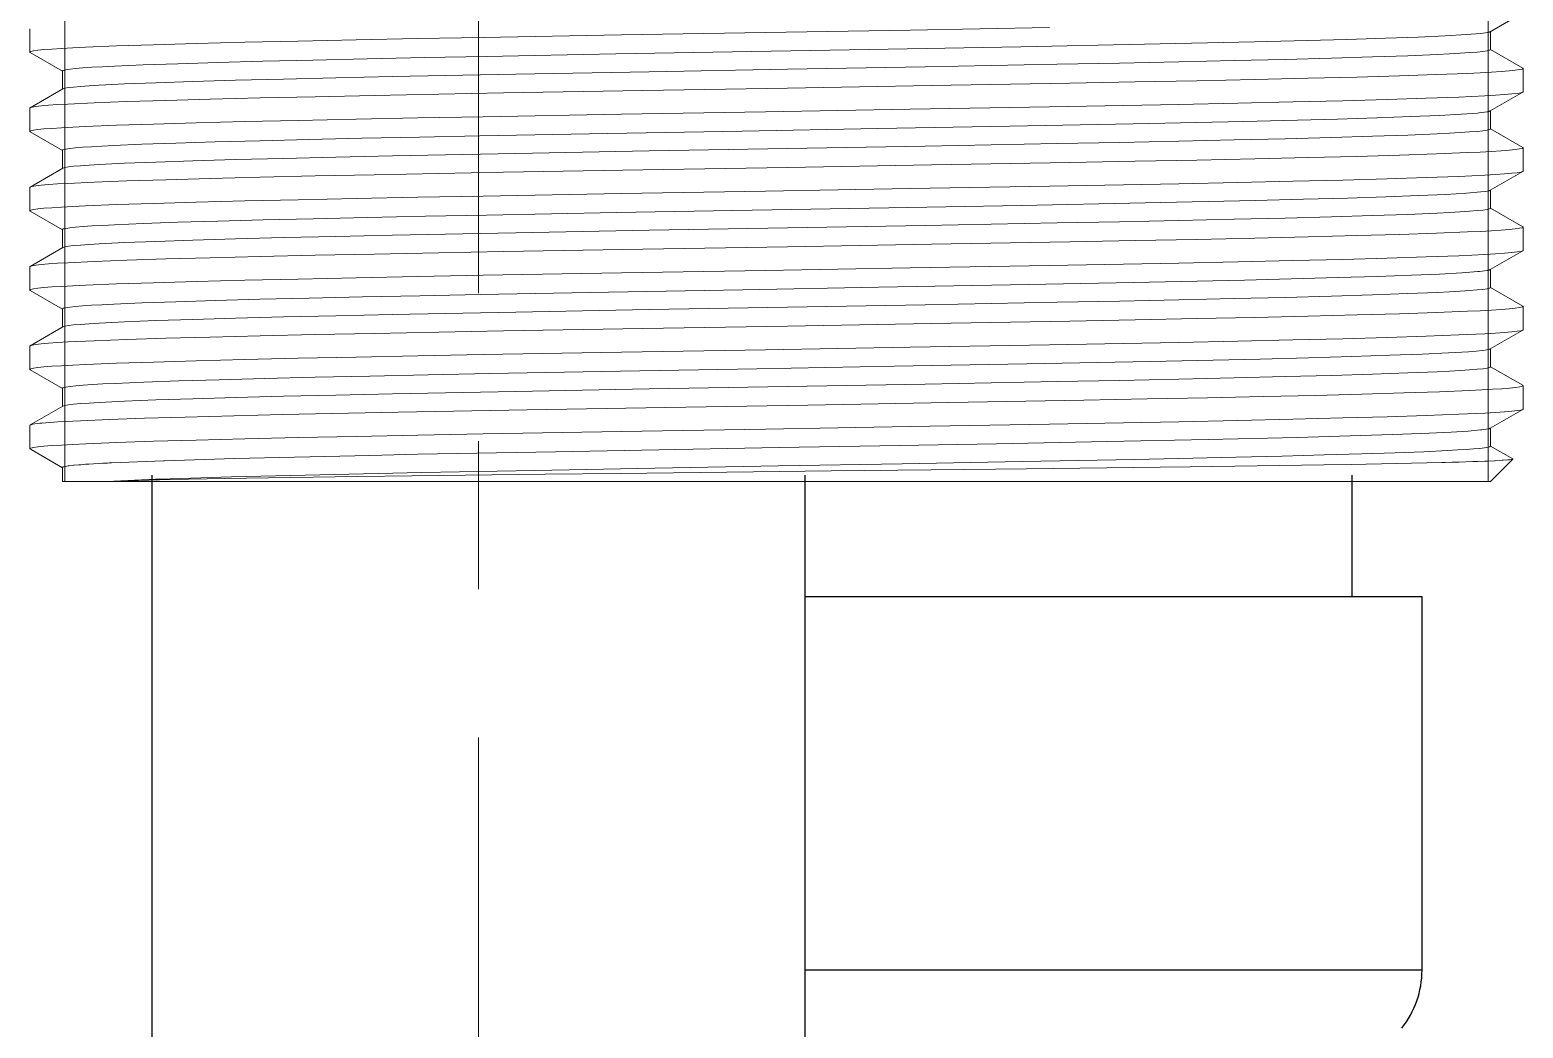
# Model space of a CAD drawing. Extents: x 0 to 1128, y 0 to 827.
# Drawn here: x 264.05 to 296.05, y 145.27 to 166.66 of the extents above; entities that cross this region are included whole.
import ezdxf

# ---------------------------------------------------------------- set-up
doc = ezdxf.new("R2010")
doc.units = 0
doc.header["$LTSCALE"] = 10
doc.header["$MEASUREMENT"] = 0
doc.linetypes.add('CENTER2', pattern=[28.575, 19.05, -3.175, 3.175, -3.175])
for name, color, linetype in [('1', 7, 'CONTINUOUS'), ('PDF_02___PRT_ALL_AXES', 7, 'CONTINUOUS'), ('PDF_형상', 7, 'CONTINUOUS')]:
    doc.layers.add(name, color=color, linetype=linetype)
doc.layers.add('Cneter', color=1, linetype='CENTER2', lineweight=13)

msp = doc.modelspace()

# ---------------------------------------------------------------- linework, layer by layer
at = {"layer": '1', "color": 7, "linetype": 'Continuous'}
for p, q in [((266.661, 157.12), (266.661, 141.764)), ((280.661, 141.764), (280.661, 157.12)), ((292.382, 154.508), (292.382, 157.12)), ((293.882, 154.508), (280.661, 154.508)), ((293.882, 146.508), (293.882, 154.508)), ((293.882, 146.508), (280.661, 146.508))]:
    msp.add_line(p, q, dxfattribs=at)
msp.add_arc((291.883, 146.508), 1.998, 321.5492, 0, dxfattribs=at)
at = {"layer": 'Cneter', "color": 1, "lineweight": 5, "ltscale": 0.1}
msp.add_open_spline([(273.661, 103.871), (273.661, 222.477), (273.661, 227.477)], degree=1, knots=[0, 0, 0.903337, 1, 1], dxfattribs=at)
at = {"layer": 'PDF_02___PRT_ALL_AXES', "lineweight": 5}
msp.add_lwpolyline([(264.047, 157.685), (264.047, 158.185)], dxfattribs=at)
at = {"layer": 'PDF_형상', "lineweight": 5}
for points in [[(264.797, 219.986), (264.797, 156.985)], [(295.297, 219.986), (295.297, 156.985)], [(264.747, 165.389), (264.747, 165.781), (264.756, 165.791), (264.764, 165.794), (264.817, 165.807), (264.905, 165.82), (265.028, 165.833), (265.185, 165.846), (265.377, 165.859), (265.602, 165.872), (265.861, 165.885), (266.476, 165.911), (267.216, 165.937), (268.074, 165.963), (269.042, 165.989), (270.111, 166.015), (271.273, 166.041), (272.514, 166.067), (273.826, 166.093), (276.607, 166.145), (279.516, 166.197), (282.443, 166.249), (285.283, 166.301), (287.93, 166.353), (290.288, 166.404), (292.269, 166.456), (293.095, 166.482), (293.801, 166.508), (294.38, 166.534), (294.827, 166.56), (295.138, 166.586), (295.242, 166.599), (295.31, 166.612), (295.313, 166.613), (295.317, 166.614), (295.32, 166.615), (295.323, 166.616), (295.326, 166.617), (295.329, 166.618), (295.332, 166.619), (295.334, 166.62), (295.335, 166.62), (295.338, 166.622), (295.34, 166.623), (296.04, 167.027)], [(264.047, 166.185), (264.052, 166.192), (264.066, 166.198), (264.122, 166.212), (264.217, 166.225), (264.349, 166.238), (264.517, 166.251), (264.723, 166.264), (264.965, 166.277), (265.242, 166.29), (265.902, 166.317), (266.695, 166.343), (267.614, 166.369), (268.651, 166.396), (269.795, 166.422), (271.036, 166.448), (272.363, 166.475), (273.762, 166.501), (276.725, 166.554), (279.813, 166.606), (282.909, 166.659), (285.898, 166.712)], [(264.047, 166.685), (264.047, 166.185), (264.054, 166.177), (264.745, 165.778)], [(295.347, 166.631), (295.347, 166.239), (295.343, 166.233), (295.329, 166.226), (295.275, 166.213), (295.185, 166.2), (295.059, 166.187), (294.898, 166.174), (294.701, 166.16), (294.47, 166.147), (294.205, 166.134), (293.575, 166.108), (292.817, 166.082), (291.939, 166.055), (290.948, 166.029), (289.855, 166.003), (288.669, 165.976), (287.401, 165.95), (286.064, 165.924), (283.233, 165.871), (280.281, 165.818), (277.321, 165.766), (274.464, 165.713), (271.816, 165.661), (270.603, 165.634), (269.479, 165.608), (268.455, 165.582), (267.541, 165.555), (266.744, 165.529), (266.073, 165.503), (265.535, 165.477), (265.316, 165.463), (265.133, 165.45), (264.984, 165.437), (264.872, 165.424), (264.795, 165.411), (264.793, 165.41), (264.754, 165.398), (264.054, 164.993), (264.047, 164.985), (264.047, 164.485), (264.054, 164.477), (264.745, 164.078)], [(295.34, 164.923), (296.04, 165.327), (296.047, 165.335), (296.047, 165.835), (296.04, 165.843), (295.349, 166.242)], [(296.047, 165.835), (296.043, 165.829), (296.028, 165.822), (295.972, 165.809), (295.877, 165.796), (295.746, 165.783), (295.577, 165.769), (295.371, 165.756), (295.129, 165.743), (294.852, 165.73), (294.192, 165.704), (293.399, 165.677), (292.48, 165.651), (291.444, 165.625), (290.299, 165.598), (289.058, 165.572), (287.731, 165.546), (286.332, 165.519), (283.369, 165.467), (280.282, 165.414), (277.185, 165.362), (274.196, 165.309), (271.428, 165.256), (270.159, 165.23), (268.985, 165.204), (267.914, 165.177), (266.959, 165.151), (266.127, 165.125), (265.427, 165.098), (264.864, 165.072), (264.637, 165.059), (264.446, 165.046), (264.292, 165.033), (264.175, 165.019), (264.095, 165.006), (264.094, 165.006), (264.054, 164.993)], [(264.047, 164.485), (264.052, 164.492), (264.066, 164.498), (264.122, 164.511), (264.217, 164.525), (264.349, 164.538), (264.517, 164.551), (264.723, 164.564), (264.965, 164.577), (265.242, 164.59), (265.902, 164.617), (266.695, 164.643), (267.614, 164.669), (268.651, 164.696), (269.795, 164.722), (271.036, 164.748), (272.363, 164.775), (273.762, 164.801), (276.724, 164.854), (279.812, 164.906), (282.909, 164.959), (285.898, 165.011), (288.666, 165.064), (289.935, 165.09), (291.11, 165.117), (292.18, 165.143), (293.135, 165.169), (293.967, 165.196), (294.668, 165.222), (295.23, 165.248), (295.457, 165.261), (295.648, 165.275), (295.802, 165.288), (295.919, 165.301), (295.999, 165.314), (296.001, 165.314), (296.04, 165.327)], [(295.347, 164.931), (295.347, 164.539), (295.343, 164.533), (295.329, 164.526), (295.275, 164.513), (295.185, 164.5), (295.059, 164.487), (294.898, 164.474), (294.701, 164.46), (294.47, 164.447), (294.205, 164.434), (293.575, 164.408), (292.817, 164.382), (291.939, 164.355), (290.949, 164.329), (289.855, 164.303), (288.669, 164.276), (287.401, 164.25), (286.064, 164.224), (283.233, 164.171), (280.281, 164.118), (277.321, 164.066), (274.464, 164.013), (271.816, 163.961), (270.603, 163.934), (269.479, 163.908), (268.455, 163.882), (267.541, 163.855), (266.744, 163.829), (266.073, 163.803), (265.535, 163.776), (265.316, 163.763), (265.133, 163.75), (264.984, 163.737), (264.872, 163.724), (264.795, 163.711), (264.793, 163.71), (264.754, 163.698), (264.054, 163.293), (264.047, 163.285), (264.047, 162.785), (264.054, 162.777), (264.745, 162.378)], [(295.34, 164.923), (295.337, 164.921), (295.33, 164.918), (295.328, 164.917), (295.322, 164.915), (295.316, 164.913), (295.309, 164.912), (295.303, 164.91), (295.296, 164.909), (295.29, 164.908), (295.284, 164.906), (295.277, 164.905), (295.104, 164.883), (295.069, 164.879), (294.725, 164.854), (294.248, 164.828), (293.642, 164.802), (292.914, 164.776), (292.069, 164.751), (290.061, 164.699), (287.691, 164.648), (285.045, 164.596), (282.219, 164.545), (279.314, 164.493), (276.436, 164.442), (273.688, 164.39), (272.394, 164.364), (271.169, 164.339), (270.025, 164.313), (268.972, 164.287), (268.019, 164.261), (267.175, 164.236), (266.447, 164.21), (265.842, 164.184), (265.588, 164.171), (265.366, 164.158), (265.178, 164.145), (265.023, 164.133), (264.903, 164.12), (264.816, 164.107), (264.764, 164.094), (264.756, 164.091), (264.747, 164.081), (264.747, 163.689)], [(264.747, 161.989), (264.747, 162.381), (264.756, 162.391), (264.764, 162.394), (264.817, 162.407), (264.905, 162.42), (265.028, 162.433), (265.186, 162.446), (265.378, 162.459), (265.603, 162.472), (265.862, 162.485), (266.478, 162.511), (267.218, 162.537), (268.077, 162.563), (269.046, 162.589), (270.117, 162.615), (271.279, 162.641), (272.522, 162.667), (273.834, 162.693), (276.618, 162.745), (279.528, 162.797), (282.457, 162.849), (285.298, 162.901), (287.945, 162.953), (290.302, 163.005), (291.343, 163.031), (292.281, 163.057), (293.106, 163.083), (293.81, 163.109), (294.388, 163.135), (294.833, 163.161), (295.142, 163.187), (295.245, 163.2), (295.312, 163.213), (295.315, 163.213), (295.318, 163.214), (295.321, 163.215), (295.324, 163.216), (295.326, 163.217), (295.329, 163.218), (295.332, 163.219), (295.335, 163.22), (295.335, 163.22), (295.338, 163.221), (295.34, 163.223), (296.04, 163.627), (296.047, 163.635), (296.047, 164.135), (296.04, 164.143), (295.349, 164.542)], [(296.047, 164.135), (296.043, 164.129), (296.028, 164.122), (295.972, 164.109), (295.877, 164.096), (295.746, 164.083), (295.577, 164.069), (295.371, 164.056), (295.129, 164.043), (294.852, 164.03), (294.192, 164.004), (293.399, 163.977), (292.48, 163.951), (291.444, 163.925), (290.299, 163.898), (289.058, 163.872), (287.731, 163.846), (286.332, 163.819), (283.369, 163.767), (280.282, 163.714), (277.185, 163.662), (274.196, 163.609), (271.428, 163.556), (270.159, 163.53), (268.985, 163.504), (267.914, 163.477), (266.959, 163.451), (266.127, 163.425), (265.427, 163.398), (264.864, 163.372), (264.637, 163.359), (264.446, 163.346), (264.292, 163.333), (264.175, 163.319), (264.095, 163.306), (264.094, 163.306), (264.054, 163.293)], [(264.047, 162.785), (264.052, 162.792), (264.066, 162.798), (264.122, 162.811), (264.217, 162.825), (264.349, 162.838), (264.517, 162.851), (264.723, 162.864), (264.965, 162.877), (265.242, 162.89), (265.902, 162.917), (266.695, 162.943), (267.614, 162.969), (268.65, 162.996), (269.795, 163.022), (271.036, 163.048), (272.363, 163.075), (273.762, 163.101), (276.724, 163.154), (279.813, 163.206), (282.909, 163.259), (285.898, 163.311), (288.667, 163.364), (289.935, 163.39), (291.11, 163.417), (292.18, 163.443), (293.135, 163.469), (293.967, 163.496), (294.668, 163.522), (295.23, 163.548), (295.457, 163.561), (295.648, 163.575), (295.802, 163.588), (295.919, 163.601), (295.999, 163.614), (296.001, 163.614), (296.04, 163.627)], [(295.347, 163.231), (295.347, 162.839), (295.343, 162.833), (295.329, 162.826), (295.275, 162.813), (295.185, 162.8), (295.059, 162.787), (294.898, 162.774), (294.701, 162.76), (294.47, 162.747), (294.205, 162.734), (293.575, 162.708), (292.817, 162.681), (291.939, 162.655), (290.948, 162.629), (289.855, 162.603), (288.669, 162.576), (287.401, 162.55), (286.064, 162.524), (283.233, 162.471), (280.281, 162.418), (277.321, 162.366), (274.464, 162.313), (271.816, 162.261), (270.603, 162.234), (269.479, 162.208), (268.455, 162.182), (267.541, 162.155), (266.744, 162.129), (266.073, 162.103), (265.535, 162.076), (265.316, 162.063), (265.133, 162.05), (264.984, 162.037), (264.872, 162.024), (264.795, 162.011), (264.793, 162.01), (264.754, 161.998), (264.054, 161.593), (264.047, 161.585), (264.047, 161.085), (264.054, 161.077), (264.745, 160.678)], [(295.34, 161.523), (296.04, 161.927), (296.047, 161.935), (296.047, 162.435), (296.04, 162.443), (295.349, 162.842)], [(296.047, 162.435), (296.043, 162.429), (296.028, 162.422), (295.972, 162.409), (295.877, 162.396), (295.746, 162.382), (295.577, 162.369), (295.371, 162.356), (295.129, 162.343), (294.852, 162.33), (294.192, 162.304), (293.399, 162.277), (292.48, 162.251), (291.444, 162.225), (290.299, 162.198), (289.058, 162.172), (287.731, 162.146), (286.332, 162.119), (283.369, 162.067), (280.282, 162.014), (277.185, 161.961), (274.196, 161.909), (271.428, 161.856), (270.159, 161.83), (268.985, 161.804), (267.914, 161.777), (266.959, 161.751), (266.127, 161.725), (265.427, 161.698), (264.864, 161.672), (264.637, 161.659), (264.446, 161.646), (264.292, 161.633), (264.175, 161.619), (264.095, 161.606), (264.094, 161.606), (264.054, 161.593)], [(264.047, 161.085), (264.052, 161.092), (264.066, 161.098), (264.122, 161.111), (264.217, 161.125), (264.349, 161.138), (264.517, 161.151), (264.723, 161.164), (264.965, 161.177), (265.242, 161.19), (265.902, 161.217), (266.695, 161.243), (267.614, 161.269), (268.651, 161.296), (269.795, 161.322), (271.036, 161.348), (272.363, 161.375), (273.762, 161.401), (276.725, 161.454), (279.813, 161.506), (282.91, 161.559), (285.898, 161.611), (288.667, 161.664), (289.935, 161.69), (291.11, 161.717), (292.18, 161.743), (293.136, 161.769), (293.967, 161.796), (294.668, 161.822), (295.23, 161.848), (295.457, 161.861), (295.648, 161.875), (295.802, 161.888), (295.919, 161.901), (295.999, 161.914), (296.001, 161.914), (296.04, 161.927)], [(295.347, 161.531), (295.347, 161.139), (295.343, 161.133), (295.329, 161.126), (295.275, 161.113), (295.185, 161.1), (295.059, 161.087), (294.898, 161.074), (294.701, 161.06), (294.47, 161.047), (294.205, 161.034), (293.575, 161.008), (292.817, 160.981), (291.939, 160.955), (290.949, 160.929), (289.855, 160.903), (288.669, 160.876), (287.401, 160.85), (286.064, 160.824), (283.233, 160.771), (280.281, 160.718), (277.321, 160.666), (274.464, 160.613), (271.816, 160.561), (270.603, 160.534), (269.479, 160.508), (268.455, 160.482), (267.541, 160.455), (266.744, 160.429), (266.073, 160.403), (265.535, 160.376), (265.316, 160.363), (265.133, 160.35), (264.984, 160.337), (264.872, 160.324), (264.795, 160.311), (264.793, 160.31), (264.754, 160.298), (264.054, 159.893), (264.047, 159.885), (264.047, 159.385), (264.054, 159.377), (264.745, 158.978)], [(295.34, 161.523), (295.337, 161.521), (295.331, 161.518), (295.329, 161.518), (295.323, 161.516), (295.317, 161.514), (295.31, 161.512), (295.304, 161.511), (295.298, 161.509), (295.292, 161.508), (295.286, 161.507), (295.279, 161.505), (295.11, 161.483), (295.074, 161.48), (294.731, 161.454), (294.256, 161.428), (293.652, 161.402), (292.925, 161.377), (292.081, 161.351), (290.075, 161.299), (287.706, 161.248), (285.06, 161.196), (282.233, 161.145), (279.326, 161.093), (276.446, 161.042), (273.696, 160.99), (272.401, 160.964), (271.176, 160.939), (270.031, 160.913), (268.976, 160.887), (268.022, 160.861), (267.177, 160.836), (266.449, 160.81), (265.844, 160.784), (265.589, 160.771), (265.367, 160.758), (265.178, 160.745), (265.024, 160.733), (264.903, 160.72), (264.816, 160.707), (264.764, 160.694), (264.756, 160.691), (264.747, 160.681), (264.747, 160.289)], [(264.747, 158.981), (264.751, 158.987), (264.765, 158.994), (264.818, 159.007), (264.907, 159.02), (265.031, 159.033), (265.19, 159.046), (265.383, 159.059), (265.611, 159.072), (265.872, 159.085), (266.492, 159.111), (267.239, 159.138), (268.104, 159.164), (269.081, 159.19), (270.16, 159.216), (271.33, 159.242), (272.582, 159.268), (273.903, 159.294), (276.703, 159.346), (279.628, 159.399), (282.568, 159.451), (285.415, 159.503), (288.062, 159.555), (290.412, 159.607), (291.448, 159.633), (292.378, 159.66), (293.193, 159.686), (293.886, 159.712), (294.45, 159.738), (294.88, 159.764), (295.044, 159.777), (295.173, 159.79), (295.266, 159.803), (295.324, 159.816), (295.326, 159.817), (295.328, 159.817), (295.329, 159.818), (295.331, 159.818), (295.332, 159.819), (295.334, 159.82), (295.336, 159.82), (295.337, 159.821), (295.339, 159.822), (295.34, 159.823), (295.34, 159.823), (296.04, 160.227), (296.047, 160.235), (296.047, 160.735), (296.04, 160.743), (295.349, 161.142)], [(296.047, 160.735), (296.043, 160.729), (296.028, 160.722), (295.972, 160.709), (295.877, 160.696), (295.746, 160.682), (295.577, 160.669), (295.371, 160.656), (295.129, 160.643), (294.852, 160.63), (294.192, 160.604), (293.399, 160.577), (292.48, 160.551), (291.444, 160.525), (290.299, 160.498), (289.058, 160.472), (287.731, 160.446), (286.332, 160.419), (283.369, 160.367), (280.282, 160.314), (277.185, 160.261), (274.196, 160.209), (271.428, 160.156), (270.159, 160.13), (268.985, 160.104), (267.914, 160.077), (266.959, 160.051), (266.127, 160.025), (265.427, 159.998), (264.864, 159.972), (264.637, 159.959), (264.446, 159.946), (264.292, 159.932), (264.175, 159.919), (264.095, 159.906), (264.094, 159.906), (264.054, 159.893)], [(264.047, 159.385), (264.052, 159.392), (264.066, 159.398), (264.122, 159.411), (264.217, 159.425), (264.349, 159.438), (264.518, 159.451), (264.723, 159.464), (264.965, 159.477), (265.243, 159.49), (265.902, 159.517), (266.695, 159.543), (267.614, 159.569), (268.651, 159.596), (269.795, 159.622), (271.037, 159.648), (272.363, 159.675), (273.762, 159.701), (276.725, 159.754), (279.813, 159.806), (282.91, 159.859), (285.899, 159.911), (288.667, 159.964), (289.935, 159.99), (291.11, 160.017), (292.18, 160.043), (293.136, 160.069), (293.967, 160.096), (294.668, 160.122), (295.23, 160.148), (295.457, 160.161), (295.648, 160.175), (295.802, 160.188), (295.919, 160.201), (295.999, 160.214), (296.001, 160.214), (296.04, 160.227)], [(264.047, 158.185), (264.054, 158.193), (264.754, 158.598), (264.793, 158.61), (264.795, 158.611), (264.872, 158.624), (264.984, 158.637), (265.133, 158.65), (265.316, 158.663), (265.535, 158.676), (266.073, 158.703), (266.744, 158.729), (267.541, 158.755), (268.455, 158.782), (269.479, 158.808), (270.603, 158.834), (271.816, 158.861), (274.464, 158.913), (277.321, 158.966), (280.281, 159.018), (283.233, 159.071), (286.064, 159.124), (287.401, 159.15), (288.669, 159.176), (289.855, 159.203), (290.948, 159.229), (291.939, 159.255), (292.817, 159.281), (293.575, 159.308), (294.205, 159.334), (294.47, 159.347), (294.701, 159.36), (294.898, 159.373), (295.059, 159.387), (295.185, 159.4), (295.275, 159.413), (295.329, 159.426), (295.343, 159.433), (295.347, 159.439), (295.347, 159.831)], [(264.747, 156.985), (264.747, 157.281), (264.749, 157.286), (264.754, 157.29), (264.763, 157.293), (264.795, 157.302), (264.81, 157.305), (264.867, 157.315), (264.888, 157.318), (264.983, 157.329), (264.998, 157.33), (265.098, 157.339), (265.138, 157.342), (265.239, 157.35), (265.31, 157.355), (265.41, 157.361), (265.51, 157.367), (265.611, 157.372), (265.711, 157.377), (265.743, 157.379), (265.748, 157.379), (265.754, 157.38), (265.759, 157.38), (265.765, 157.38), (265.771, 157.38), (265.776, 157.381), (265.782, 157.381), (265.787, 157.381), (265.793, 157.382), (265.799, 157.382), (266.911, 157.427), (266.931, 157.427), (268.432, 157.473), (271.33, 157.542), (272.362, 157.564), (275.313, 157.621), (277.152, 157.654), (280.102, 157.707), (282.265, 157.745), (284.763, 157.791), (287.13, 157.836), (289.297, 157.882), (291.203, 157.927), (292.796, 157.972), (293.461, 157.995), (294.031, 158.018), (294.502, 158.041), (294.872, 158.063), (295.137, 158.086), (295.16, 158.088), (295.296, 158.109), (295.3, 158.11), (295.305, 158.111), (295.309, 158.112), (295.314, 158.113), (295.319, 158.114), (295.323, 158.116), (295.327, 158.117), (295.332, 158.119), (295.333, 158.119), (295.337, 158.121), (295.34, 158.123), (296.04, 158.527), (296.047, 158.535), (296.047, 159.035), (296.04, 159.043), (295.349, 159.442)], [(264.054, 158.193), (264.057, 158.195), (264.062, 158.197), (264.063, 158.197), (264.068, 158.199), (264.073, 158.201), (264.078, 158.202), (264.083, 158.203), (264.088, 158.204), (264.093, 158.206), (264.098, 158.207), (264.103, 158.208), (264.259, 158.23), (264.303, 158.234), (264.647, 158.259), (265.131, 158.285), (265.751, 158.311), (266.502, 158.337), (267.377, 158.363), (269.464, 158.415), (271.936, 158.466), (274.704, 158.518), (277.666, 158.57), (280.715, 158.621), (283.74, 158.673), (286.63, 158.725), (287.992, 158.751), (289.281, 158.777), (290.485, 158.802), (291.595, 158.828), (292.599, 158.854), (293.488, 158.88), (294.255, 158.906), (294.893, 158.932), (295.161, 158.945), (295.394, 158.958), (295.593, 158.97), (295.756, 158.983), (295.883, 158.996), (295.974, 159.009), (296.029, 159.022), (296.043, 159.029), (296.047, 159.035)], [(264.747, 158.981), (264.747, 158.589)], [(296.04, 158.527), (296.001, 158.514), (295.999, 158.514), (295.919, 158.501), (295.802, 158.488), (295.648, 158.475), (295.457, 158.461), (295.23, 158.448), (294.668, 158.422), (293.967, 158.396), (293.135, 158.369), (292.18, 158.343), (291.11, 158.317), (289.935, 158.29), (288.667, 158.264), (285.898, 158.211), (282.91, 158.159), (279.813, 158.106), (276.725, 158.053), (273.762, 158.001), (272.363, 157.975), (271.037, 157.948), (269.795, 157.922), (268.651, 157.896), (267.614, 157.869), (266.695, 157.843), (265.902, 157.817), (265.243, 157.79), (264.965, 157.777), (264.723, 157.764), (264.518, 157.751), (264.349, 157.738), (264.217, 157.725), (264.122, 157.711), (264.066, 157.698), (264.052, 157.692), (264.047, 157.685), (264.072, 157.666), (264.745, 157.278)], [(295.825, 157.463), (295.82, 157.46), (295.815, 157.459), (295.794, 157.454), (295.761, 157.449), (295.718, 157.445), (295.618, 157.437), (295.597, 157.436), (295.448, 157.427), (295.432, 157.427), (295.283, 157.42), (295.223, 157.417), (295.074, 157.412), (294.971, 157.408), (294.822, 157.403), (294.676, 157.399), (294.528, 157.395), (294.379, 157.391), (294.34, 157.39), (294.336, 157.39), (294.332, 157.39), (294.329, 157.39), (294.325, 157.389), (294.321, 157.389), (294.317, 157.389), (294.313, 157.389), (294.309, 157.389), (294.305, 157.389), (294.302, 157.389), (292.364, 157.349), (291.775, 157.339), (288.914, 157.297), (288.268, 157.289), (285.408, 157.254), (284.077, 157.239), (281.216, 157.207), (279.555, 157.188), (276.695, 157.156), (275.092, 157.138), (272.231, 157.103), (271.071, 157.087), (268.21, 157.043), (267.844, 157.036), (267.052, 157.021), (265.697, 156.985), (266.74, 157.029), (266.834, 157.032), (268.371, 157.079), (270.262, 157.126), (272.449, 157.174), (274.866, 157.221), (277.439, 157.268), (280.092, 157.315), (282.743, 157.362), (285.313, 157.409), (287.723, 157.456), (289.901, 157.504), (290.882, 157.527), (291.781, 157.551), (292.59, 157.574), (293.305, 157.598), (293.919, 157.621), (294.428, 157.645), (294.642, 157.657), (294.828, 157.669), (294.986, 157.68), (295.116, 157.692), (295.217, 157.704), (295.289, 157.716), (295.333, 157.727), (295.339, 157.73), (295.347, 157.739), (295.347, 158.131)], [(295.347, 156.985), (295.825, 157.463), (295.824, 157.468), (295.349, 157.742)], [(264.747, 156.985), (295.347, 156.985)]]:
    msp.add_lwpolyline(points, dxfattribs=at)

doc.saveas('drawing.dxf')
